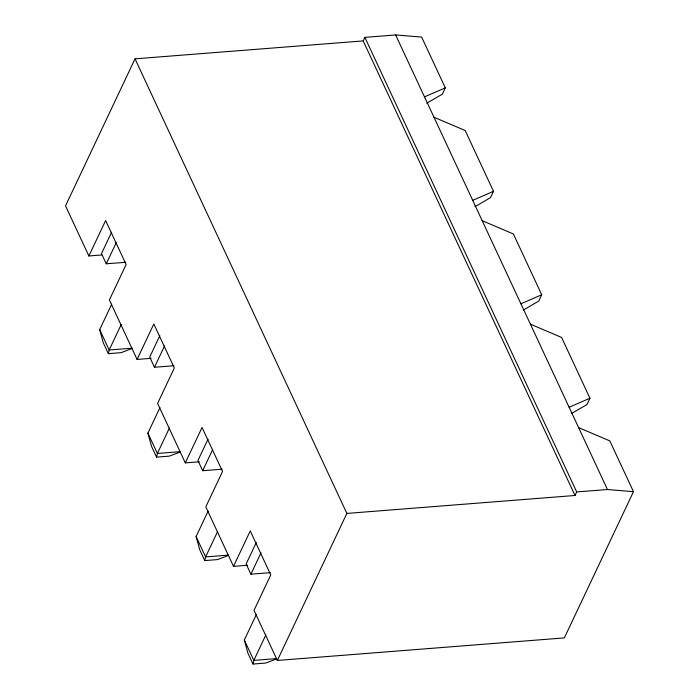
<?xml version="1.0" encoding="UTF-8"?>
<svg xmlns="http://www.w3.org/2000/svg" width="699" height="699" viewBox="0 0 699 699"><rect width="100%" height="100%" fill="white"/><g stroke="black" fill="none" stroke-linecap="round" stroke-linejoin="round"><path stroke-width="1.05" d="M132.094 348.495L121.119 352.663L108.354 353.668L109.175 349.998L121.242 324.485M180.307 451.956L169.333 456.124L156.567 457.129L157.389 453.459L169.455 427.945M228.521 555.417L217.546 559.584L204.781 560.589L205.602 556.92L217.66 531.406M276.734 658.877L265.751 663.045L252.994 664.05L253.816 660.38L265.873 634.867M426.783 103.225L442.327 94.147L445.298 87.856L421.646 37.091L395.634 34.95L364.861 37.37L363.192 40.909L135.029 58.838L65.531 205.873L88.878 255.974L101.879 254.952M88.878 255.974L105.628 220.543L126.126 264.537L109.376 299.967L137.091 359.435L151.176 358.334M111.613 232.243L101.504 253.615L106.248 263.803L125.715 262.274M106.248 263.803L116.357 242.422M108.354 353.668L103.286 342.798L99.686 329.631L111.753 304.117M137.091 359.435L153.832 324.004L174.339 367.997L157.59 403.428L185.296 462.895L199.39 461.794M159.818 335.703L149.717 357.075L154.462 367.263L173.929 365.734M154.462 367.263L164.571 345.883M156.567 457.129L151.5 446.259L147.9 433.092L159.957 407.578M185.296 462.895L202.046 427.465L222.544 471.458L205.803 506.889L233.51 566.356L247.603 565.255M208.031 439.164L197.931 460.536L202.675 470.724L222.142 469.195M202.675 470.724L212.776 449.343M204.781 560.589L199.713 549.72L196.113 536.552L208.171 511.039M233.51 566.356L250.259 530.925L270.758 574.919L254.008 610.349L277.354 660.45L564.346 637.899L633.469 491.668L609.816 440.894L578.615 427.613M256.245 542.625L246.135 563.997L250.889 574.185L270.347 572.656M250.889 574.185L260.989 552.804M252.994 664.05L247.927 653.181L244.327 640.013L256.384 614.5M433.974 117.231L465.176 130.512L493.511 191.316L490.541 197.607L474.988 206.686M277.354 660.45L346.861 513.416L135.029 58.838M482.188 220.692L513.389 233.973L541.725 294.777L538.754 301.068L523.202 310.146M530.401 324.153L561.603 337.434L589.939 398.238L586.968 404.529L571.415 413.607M346.861 513.416L575.015 495.486L576.692 491.939L364.861 37.37M424.485 96.864L445.298 87.856M472.699 200.325L493.511 191.316M520.912 303.785L541.725 294.777M569.126 407.246L589.939 398.238M132.006 348.207L109.175 349.998L99.686 329.631M180.22 451.668L157.389 453.459L147.9 433.092M576.692 491.939L607.466 489.527L633.469 491.668M228.433 555.128L205.602 556.92L196.113 536.552M276.647 658.589L253.816 660.38L244.327 640.013M395.634 34.95L607.466 489.527M363.192 40.909L575.015 495.486"/></g></svg>
